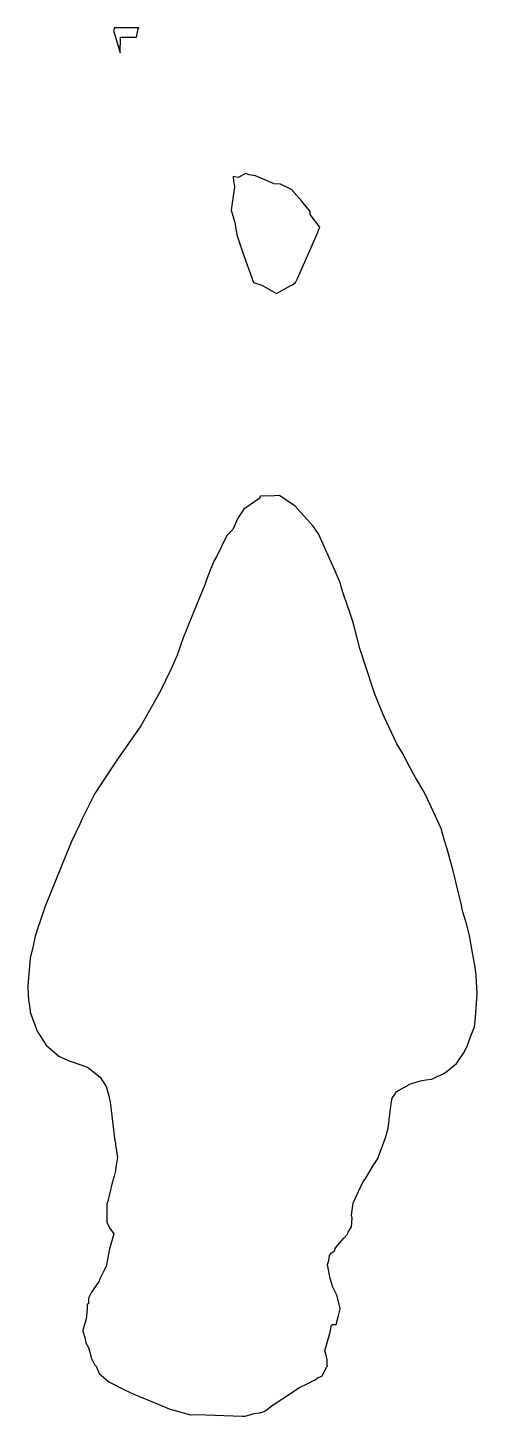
# Model space of a CAD drawing. Extents: x 69 to 102, y 74 to 177.
import ezdxf

# ---------------------------------------------------------------- set-up
doc = ezdxf.new("R2010")
doc.units = 0
doc.layers.add('32_96000', color=7, linetype='CONTINUOUS')

msp = doc.modelspace()

# ---------------------------------------------------------------- linework, layer by layer
at = {"layer": '32_96000', "color": 5}
for points in [[(77.104, 176.57901), (77.233, 177.203), (77.26601, 177.289), (75.47, 177.289), (75.398, 177.09201), (75.886, 175.41501), (75.91, 176.57901), (77.104, 176.57901)], [(88.64001, 165.24301), (87.83601, 165.64101), (87.34701, 165.66901), (85.97201, 166.255), (85.48701, 166.34201), (85.248, 166.436), (84.674, 166.14001), (84.299, 166.203), (84.314, 165.882), (84.398, 165.44901), (84.146, 163.69801), (84.42101, 162.791), (84.57301, 161.87201), (84.984, 160.61601), (85.82301, 158.31401), (86.427, 158.13), (87.533, 157.50801), (88.589, 158.11101), (88.729, 158.14001), (88.93201, 158.32301), (89.092, 158.62901), (90.55901, 161.95601), (90.672, 162.26501), (90.741, 162.43102), (90.038, 163.37601), (90.02701, 163.61601), (89.399, 164.41301), (88.64001, 165.24301)], [(76.89001, 75.551), (78.717, 74.79301), (79.534, 74.468), (80.054, 74.29601), (81.12901, 74.02), (81.548, 74.036), (85.00101, 73.92001), (85.19601, 73.90601), (85.854, 74.108), (86.29201, 74.15701), (86.538, 74.232), (86.649, 74.29401), (87.27801, 74.755), (88.65401, 75.648), (89.189, 76.01), (89.913, 76.367), (90.12801, 76.494), (90.415, 76.604), (90.578, 76.773), (90.89301, 76.896), (90.942, 76.939), (91.247, 77.569), (91.32201, 77.645), (91.3, 77.749), (91.3, 78.094), (91.189, 78.554), (91.121, 78.784), (91.524, 80.164), (91.62701, 80.69601), (91.691, 80.741), (91.971, 80.741), (92.146, 81.399), (92.261, 81.89201), (92.20901, 82.161), (92.02701, 82.929), (91.73, 83.51401), (91.523, 84.17001), (91.318, 85.21101), (91.41901, 85.496), (91.467, 85.881), (91.624, 86.07101), (91.841, 86.218), (91.915, 86.439), (92.53001, 87.158), (92.802, 87.46001), (92.83401, 87.50301), (92.86501, 87.61401), (93.116, 88.02), (93.15301, 88.649), (93.116, 88.884), (93.23801, 89.79501), (93.258, 89.853), (93.969, 91.37701), (94.12401, 91.56001), (94.78001, 92.646), (95.06001, 93.07401), (95.08401, 93.12401), (95.63901, 94.636), (95.839, 95.358), (96.01501, 96.80601), (96.08801, 97.34901), (96.131, 97.58), (96.36401, 97.91701), (96.385, 97.981), (96.44701, 98.067), (97.466, 98.64301), (97.589, 98.68501), (98.262, 98.872), (98.65501, 98.96001), (99.081, 99.009), (99.149, 99.033), (99.492, 99.206), (99.90601, 99.386), (100.22501, 99.60101), (100.92101, 100.172), (101.46201, 100.94301), (101.58201, 101.16601), (101.75301, 101.538), (102.05901, 102.36401), (102.24901, 102.83701), (102.271, 102.954), (102.32301, 103.298), (102.47501, 105.314), (102.47501, 105.412), (102.399, 106.678), (102.40201, 106.73601), (102.312, 107.313), (101.9, 109.687), (101.701, 110.48901), (101.38801, 111.537), (101.297, 111.966), (100.688, 114.508), (100.22101, 116.216), (100.04601, 116.76701), (99.78001, 117.658), (99.05401, 119.288), (98.51, 120.41801), (97.87, 121.47501), (97.48601, 122.17801), (96.88801, 123.32001), (96.481, 123.96901), (95.55501, 125.98401), (95.441, 126.20601), (94.97701, 127.366), (94.844, 127.658), (94.714, 128.052), (93.734, 131.063), (93.523, 131.83501), (93.2, 133.082), (92.996, 133.742), (92.54401, 135.05), (92.34901, 135.65201), (92.28101, 135.91101), (91.925, 136.791), (90.663, 139.60901), (90.22501, 140.21101), (88.901, 141.69901), (88.457, 141.97101), (87.73901, 142.464), (87.387, 142.431), (86.331, 142.41501), (86.21301, 142.20201), (85.10201, 141.44501), (84.648, 140.76801), (84.26701, 139.942), (83.819, 139.47701), (83.05901, 137.89201), (82.884, 137.62701), (82.583, 136.90701), (82.327, 136.24901), (82.18301, 135.804), (81.604, 134.373), (81.118, 133.203), (81.07401, 133.11601), (80.79301, 132.41101), (80.58401, 131.869), (80.136, 130.57701), (79.679, 129.56201), (79.269, 128.69501), (78.841, 127.815), (77.413, 125.312), (75.593, 122.69), (73.996, 120.28101), (73.896, 120.06901), (73.01701, 118.343), (72.87601, 117.98901), (72.25101, 116.69), (71.874, 115.729), (70.27901, 111.80901), (69.939, 110.854), (69.763, 110.26), (69.54301, 109.65701), (69.395, 108.941), (69.172, 108.00201), (69.12901, 107.385), (69.00201, 105.941), (69.034, 105.214), (69.06001, 104.911), (69.16901, 104.106), (69.192, 103.99001), (69.701, 102.56801), (70.37701, 101.533), (71.305, 100.72301), (71.908, 100.452), (72.14301, 100.33201), (72.246, 100.311), (73.456, 99.886), (74.386, 99.14201), (74.833, 98.464), (75.051, 97.774), (75.079, 97.51701), (75.12801, 97.298), (75.22501, 96.69401), (75.498, 94.396), (75.528, 94.299), (75.547, 94.121), (75.688, 93.172), (75.547, 92.29101), (75.547, 92.16901), (75.428, 91.79), (75.29401, 91.284), (74.969, 89.929), (74.89001, 89.73), (74.89001, 88.34801), (75.092, 87.93501), (75.402, 87.497), (75.092, 86.38), (75.025, 85.964), (74.85201, 85.049), (74.638, 84.678), (74.339, 84.093), (74.311, 83.965), (73.75101, 83.136), (73.527, 82.69901), (73.528, 82.276), (73.416, 82.23801), (73.417, 81.89301), (73.341, 81.12601), (73.12701, 80.412), (73.11, 80.259), (73.28101, 79.658), (73.32401, 79.38), (73.528, 79.013), (73.75201, 78.20901), (73.97501, 77.747), (74.08601, 77.632), (74.318, 77.078), (75.04601, 76.466), (76.26801, 75.84901), (76.89001, 75.551)]]:
    msp.add_lwpolyline(points, dxfattribs=at)

doc.saveas('drawing.dxf')
